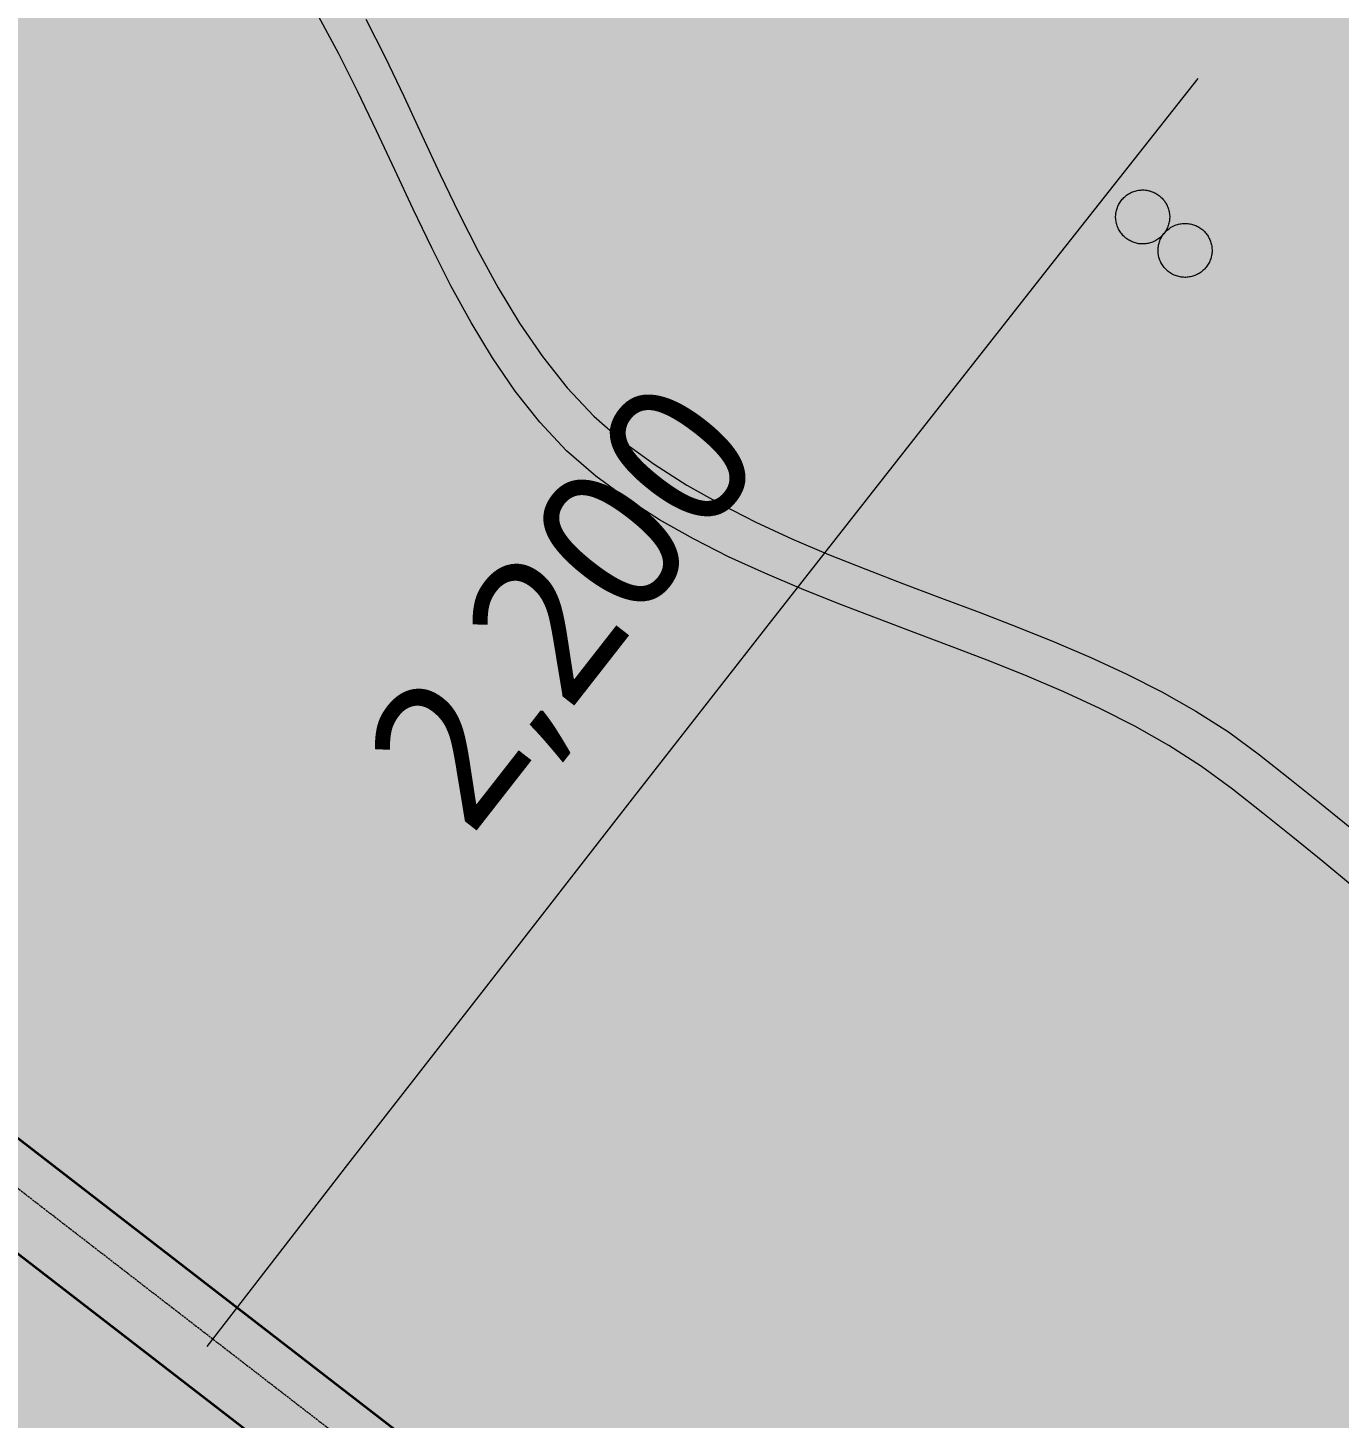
# Model space of a CAD drawing. Header units: millimetres. Extents: x -100577 to 287200, y -212120 to 238461.
# Drawn here: x 55828 to 57527, y 22145 to 23948 of the extents above; entities that cross this region are included whole.
import ezdxf

# ---------------------------------------------------------------- set-up
doc = ezdxf.new("R2010")
doc.units = ezdxf.units.MM
doc.linetypes.add('DASHDOT', pattern=[3.556, 2.54, -0.508, 0, -0.508])
for name, color, linetype, lineweight in [('01_切断（構造・壁）', 7, 'Continuous', 35), ('02_切断（家具）', 8, 'Continuous', 18), ('06_部屋の色', 8, 'Continuous', 0), ('11_見えがかり（家具）', 8, 'Continuous', 9), ('40_通り芯', 1, 'DASHDOT', 9), ('50_寸法', 3, 'Continuous', 9)]:
    doc.layers.add(name, color=color, linetype=linetype, lineweight=lineweight)
doc.styles.add('JP', font='NotoSansCJKjp-Regular.otf')

msp = doc.modelspace()

# ---------------------------------------------------------------- hatches: boundary and pattern name
at = {"layer": '02_切断（家具）'}
for points in [[(57301.9, 23683.4), (57301.1, 23682.3), (57300.1, 23681), (57299.2, 23679.9), (57298.1, 23678.7), (57297.1, 23677.7), (57295.9, 23676.5), (57294.8, 23675.7), (57293.5, 23674.6), (57292.4, 23673.8), (57291, 23672.9), (57289.8, 23672.2), (57288.3, 23671.4), (57287, 23670.9), (57285.5, 23670.2), (57284.2, 23669.7), (57282.6, 23669.2), (57281.3, 23668.9), (57279.7, 23668.5), (57278.3, 23668.2), (57276.7, 23668), (57275.3, 23667.9), (57273.6, 23667.8), (57272.2, 23667.8), (57270.6, 23667.8), (57269.2, 23668), (57267.5, 23668.1), (57266.2, 23668.4), (57264.5, 23668.7), (57263.2, 23669.1), (57261.6, 23669.6), (57260.3, 23670.1), (57258.8, 23670.7), (57257.5, 23671.3), (57256, 23672), (57254.8, 23672.7), (57253.4, 23673.6), (57252.2, 23674.4), (57250.9, 23675.4), (57249.9, 23676.3), (57248.6, 23677.4), (57247.6, 23678.4), (57246.5, 23679.6), (57245.6, 23680.7), (57244.6, 23681.9), (57243.8, 23683.1), (57242.9, 23684.5), (57242.2, 23685.7), (57241.4, 23687.1), (57240.8, 23688.4), (57240.1, 23689.9), (57239.7, 23691.3), (57239.1, 23692.8), (57238.8, 23694.2), (57238.4, 23695.8), (57238.2, 23697.2), (57237.9, 23698.8), (57237.8, 23700.2), (57237.7, 23701.8), (57237.7, 23703.3), (57237.8, 23704.9), (57237.9, 23706.3), (57238.1, 23707.9), (57238.4, 23709.3), (57238.7, 23710.9), (57239.1, 23712.3), (57239.5, 23713.9), (57240, 23715.2), (57240.6, 23716.7), (57241.2, 23718), (57241.9, 23719.5), (57242.7, 23720.7), (57243.5, 23722.1), (57244.4, 23723.2), (57245.3, 23724.5), (57246.2, 23725.6), (57247.3, 23726.8), (57248.3, 23727.8), (57249.5, 23729), (57250.6, 23729.9), (57251.9, 23730.9), (57253.1, 23731.7), (57254.4, 23732.6), (57255.7, 23733.3), (57257.1, 23734.1), (57258.4, 23734.7), (57259.9, 23735.3), (57261.2, 23735.8), (57262.8, 23736.3), (57264.1, 23736.7), (57265.7, 23737.1), (57267.1, 23737.3), (57268.7, 23737.5), (57270.2, 23737.6), (57271.8, 23737.7), (57273.2, 23737.7), (57274.8, 23737.7), (57276.2, 23737.5), (57277.9, 23737.4), (57279.3, 23737.1), (57280.9, 23736.8), (57282.2, 23736.4), (57283.8, 23735.9), (57285.1, 23735.4), (57286.7, 23734.9), (57287.9, 23734.2), (57289.4, 23733.5), (57290.6, 23732.8), (57292, 23731.9), (57293.2, 23731.1), (57294.5, 23730.1), (57295.6, 23729.2), (57296.8, 23728.1), (57297.8, 23727.1), (57298.9, 23725.9), (57299.8, 23724.9), (57300.8, 23723.6), (57301.6, 23722.4), (57302.6, 23721), (57303.2, 23719.8), (57304, 23718.4), (57304.6, 23717.1), (57305.3, 23715.6), (57305.7, 23714.3), (57306.3, 23712.7), (57306.6, 23711.3), (57307, 23709.7), (57307.2, 23708.3), (57307.5, 23706.7), (57307.6, 23705.3), (57307.7, 23703.7), (57307.7, 23702.3), (57307.6, 23700.6), (57307.5, 23699.2), (57307.3, 23697.6), (57307.1, 23696.2), (57306.7, 23694.6), (57306.4, 23693.2), (57305.9, 23691.7), (57305.4, 23690.3), (57304.8, 23688.8), (57304.2, 23687.5), (57303.5, 23686.1), (57302.7, 23684.8)], [(57356.9, 23640.1), (57356, 23639), (57355.1, 23637.6), (57354.1, 23636.6), (57353.1, 23635.3), (57352.1, 23634.3), (57350.9, 23633.2), (57349.8, 23632.3), (57348.5, 23631.3), (57347.3, 23630.5), (57346, 23629.6), (57344.7, 23628.9), (57343.3, 23628.1), (57342, 23627.5), (57340.5, 23626.8), (57339.2, 23626.4), (57337.6, 23625.9), (57336.3, 23625.5), (57334.7, 23625.1), (57333.3, 23624.9), (57331.6, 23624.6), (57330.2, 23624.5), (57328.6, 23624.4), (57327.2, 23624.4), (57325.5, 23624.5), (57324.1, 23624.6), (57322.5, 23624.8), (57321.1, 23625.1), (57319.5, 23625.4), (57318.2, 23625.8), (57316.6, 23626.2), (57315.3, 23626.7), (57313.7, 23627.3), (57312.5, 23627.9), (57311, 23628.7), (57309.8, 23629.4), (57308.4, 23630.2), (57307.2, 23631.1), (57305.9, 23632), (57304.8, 23632.9), (57303.6, 23634), (57302.6, 23635), (57301.5, 23636.2), (57300.6, 23637.3), (57299.5, 23638.6), (57298.8, 23639.8), (57297.8, 23641.1), (57297.2, 23642.4), (57296.4, 23643.8), (57295.8, 23645.1), (57295.1, 23646.6), (57294.7, 23647.9), (57294.1, 23649.5), (57293.8, 23650.8), (57293.4, 23652.4), (57293.2, 23653.8), (57292.9, 23655.5), (57292.8, 23656.9), (57292.7, 23658.5), (57292.7, 23659.9), (57292.7, 23661.6), (57292.9, 23663), (57293.1, 23664.6), (57293.3, 23666), (57293.6, 23667.6), (57294, 23668.9), (57294.5, 23670.5), (57295, 23671.8), (57295.6, 23673.4), (57296.2, 23674.6), (57296.9, 23676.1), (57297.6, 23677.3), (57298.5, 23678.7), (57299.3, 23679.9), (57300.3, 23681.2), (57301.2, 23682.3), (57302.3, 23683.5), (57303.3, 23684.5), (57304.5, 23685.6), (57305.6, 23686.5), (57306.9, 23687.5), (57308, 23688.3), (57309.4, 23689.3), (57310.6, 23689.9), (57312.1, 23690.7), (57313.3, 23691.3), (57314.8, 23692), (57316.2, 23692.4), (57317.7, 23693), (57319.1, 23693.3), (57320.7, 23693.7), (57322.1, 23693.9), (57323.7, 23694.2), (57325.1, 23694.3), (57326.8, 23694.4), (57328.2, 23694.4), (57329.8, 23694.4), (57331.2, 23694.2), (57332.9, 23694), (57334.2, 23693.8), (57335.8, 23693.4), (57337.2, 23693.1), (57338.8, 23692.6), (57340.1, 23692.1), (57341.6, 23691.5), (57342.9, 23690.9), (57344.4, 23690.2), (57345.6, 23689.4), (57347, 23688.6), (57348.1, 23687.8), (57349.5, 23686.8), (57350.5, 23685.9), (57351.8, 23684.8), (57352.7, 23683.8), (57353.9, 23682.6), (57354.8, 23681.5), (57355.8, 23680.2), (57356.6, 23679.1), (57357.5, 23677.7), (57358.2, 23676.5), (57359, 23675), (57359.6, 23673.7), (57360.2, 23672.2), (57360.7, 23670.9), (57361.2, 23669.4), (57361.6, 23668), (57362, 23666.4), (57362.2, 23665), (57362.5, 23663.4), (57362.5, 23662), (57362.7, 23660.3), (57362.6, 23658.9), (57362.6, 23657.3), (57362.5, 23655.9), (57362.3, 23654.2), (57362, 23652.9), (57361.7, 23651.2), (57361.3, 23649.9), (57360.9, 23648.3), (57360.4, 23647), (57359.8, 23645.5), (57359.2, 23644.2), (57358.4, 23642.7), (57357.7, 23641.5)]]:
    msp.add_hatch(color=8, dxfattribs=at).paths.add_polyline_path(points)
at = {"layer": '06_部屋の色', "true_color": 0xe9dfcf}
for points in [[(50973.3, 27824.3), (50951.2, 27877), (50930.3, 27931.4), (50910.5, 27987.2), (50891.6, 28044.1), (50873.2, 28101.7), (50855.3, 28159.8), (50837.4, 28218.1), (50819.5, 28276.2), (50801.3, 28334), (50782.4, 28391), (50762.8, 28447), (50742.2, 28501.6), (50720.2, 28554.7), (50698.7, 28608.2), (50678.9, 28664.1), (50660.7, 28721.8), (50643.5, 28780.8), (50626.9, 28840.7), (50610.5, 28900.8), (50593.9, 28960.7), (50576.7, 29019.7), (50558.4, 29077.5), (50538.7, 29133.4), (50517.2, 29186.9), (50493.3, 29237.5), (50466.8, 29284.7), (50437.2, 29327.9), (50404, 29366.7), (50366.9, 29400.4), (50327.6, 29431.3), (50288.4, 29462.3), (50285.4, 29464.7), (50388.8, 29595.7), (50680.9, 29963.9), (50778.1, 30085.9), (50973.8, 30331.4), (51267.6, 30698.3), (51562.2, 31064.4), (51857.6, 31429.9), (52153.9, 31794.7), (52451.1, 32158.8), (52650.1, 32401.6), (52749, 32522.2), (53047.9, 32884.9), (53347.5, 33247), (53648, 33608.3), (53949.3, 33968.9), (54251.5, 34328.9), (54554.5, 34688.1), (62496.7, 27973.9), (62209.2, 27633.1), (61922.5, 27291.5), (61636.6, 26949.3), (61351.5, 26606.4), (61067.2, 26262.9), (60783.6, 25918.7), (60692.9, 25808.2), (60689.8, 25804.3), (60500.9, 25573.9), (60218.9, 25228.4), (59937.8, 24882.3), (59657.4, 24535.5), (59377.9, 24188.1), (59099.1, 23840), (58913.4, 23607), (58821.2, 23491.3), (58544.1, 23141.9), (58267.7, 22791.9), (58028.5, 22487.4), (57995.8, 22518.9), (57959.2, 22553.3), (57922.2, 22587.2), (57884.6, 22620.3), (57808.8, 22685.5), (57770.8, 22718.1), (57732.8, 22750.7), (57694.7, 22783.2), (57656.5, 22815.5), (57618.2, 22847.7), (57579.8, 22879.7), (57541.2, 22911.5), (57502.5, 22943.1), (57463.5, 22974.4), (57424.3, 23005.5), (57383.9, 23035), (57341.6, 23062.1), (57297.6, 23087), (57252.2, 23110.1), (57205.5, 23131.7), (57157.9, 23152), (57109.6, 23171.4), (57060.8, 23190.2), (57011.8, 23208.7), (56962.7, 23227.2), (56913.9, 23245.9), (56865.5, 23265.3), (56817.9, 23285.6), (56771.2, 23307.1), (56725.8, 23330.2), (56681.7, 23355.1), (56639.4, 23382.1), (56599, 23411.6), (56561.3, 23444.5), (56526.7, 23481.4), (56494.8, 23521.7), (56465.1, 23565), (56437.5, 23610.7), (56411.4, 23658.5), (56386.4, 23707.7), (56362.3, 23757.9), (56314.9, 23859.4), (56290.8, 23909.8), (56266, 23959.2), (56240.1, 24007.1), (56212.6, 24053.1), (56184.8, 24098.7), (56157.9, 24145.4), (56131.7, 24193), (56105.9, 24241.1), (56080.3, 24289.5), (56054.7, 24337.9), (56028.9, 24386), (56002.6, 24433.5), (55975.7, 24480.1), (55947.8, 24525.6), (55918.8, 24569.7), (55888.4, 24612), (55856.5, 24652.2), (55822.7, 24690.2), (55786.9, 24725.6), (55748.9, 24758.1), (55708.4, 24787.5), (55665.7, 24814.1), (55621, 24838.1), (55574.5, 24859.8), (55526.3, 24879.4), (55476.7, 24897.2), (55426, 24913.5), (55374.2, 24928.5), (55321.6, 24942.5), (55268.4, 24955.7), (55214.8, 24968.4), (55161.1, 24980.9), (55107.3, 24993.3), (55053.8, 25006.1), (55000.7, 25019.4), (54948.2, 25033.5), (54896.6, 25048.7), (54846, 25065.2), (54795.4, 25081.8), (54743.9, 25097.1), (54691.6, 25111.4), (54638.7, 25125.1), (54585.5, 25138.3), (54532.2, 25151.3), (54478.9, 25164.4), (54426, 25178), (54373.6, 25192.2), (54321.9, 25207.3), (54271.2, 25223.6), (54221.6, 25241.4), (54173.4, 25260.9), (54126.7, 25282.5), (54081.9, 25306.4), (54039.1, 25332.8), (53998.5, 25362.1), (53960.4, 25394.5), (53924.6, 25429.9), (53890.9, 25467.9), (53859, 25508.3), (53828.7, 25550.7), (53799.8, 25594.8), (53771.9, 25640.3), (53744.9, 25686.8), (53718.4, 25734), (53692.2, 25781.7), (53666.2, 25829.5), (53639.9, 25877.1), (53613.3, 25924.1), (53585.9, 25970.2), (53557.6, 26015.1), (53528.1, 26058.6), (53497.2, 26100.2), (53464.6, 26139.6), (53430.1, 26176.6), (53394.4, 26212.2), (53358.7, 26247.6), (53322.9, 26283), (53287.1, 26318.3), (53251, 26353.4), (53214.9, 26388.3), (53178.6, 26423.1), (53142.1, 26457.6), (53105.5, 26491.9), (53068.6, 26525.9), (53031.5, 26559.6), (52994.2, 26593.1), (52956.6, 26626.2), (52918.8, 26658.9), (52880.6, 26691.3), (52842.2, 26723.3), (52803.4, 26754.8), (52764.2, 26785.9), (52723, 26814.4), (52678.3, 26838.4), (52630.5, 26858.5), (52580.2, 26875.3), (52527.7, 26889.4), (52473.6, 26901.4), (52418.2, 26911.9), (52362.1, 26921.4), (52305.7, 26930.5), (52249.5, 26939.9), (52194, 26950), (52139.5, 26961.6), (52086.6, 26975.2), (52035.7, 26991.3), (51987.3, 27010.6), (51941.8, 27033.7), (51898.1, 27058.9), (51854.4, 27084.3), (51810.9, 27109.8), (51767.5, 27135.5), (51724.3, 27161.4), (51681.2, 27187.5), (51638.4, 27213.9), (51595.7, 27240.5), (51553.3, 27267.5), (51511.1, 27294.7), (51469.2, 27322.3), (51427.6, 27350.2), (51386.3, 27378.6), (51345.2, 27407.3), (51304.6, 27436.4), (51264.2, 27466), (51224.3, 27496.1), (51184.7, 27526.6), (51146.9, 27559.4), (51111.9, 27595.9), (51079.8, 27635.9), (51050, 27679), (51022.5, 27725), (50997, 27773.5)], [(48444.4, 30026.3), (49371.1, 31207.6), (60059.6, 22695.2), (59194.6, 21592.6), (59222.1, 21571), (59193.3, 21534.2), (59114.6, 21595.9), (59075.3, 21626.8), (59035.9, 21657.6), (58996.6, 21688.5), (58957.2, 21719.3), (58917.9, 21750.2), (58878.5, 21781.1), (58839.2, 21811.9), (58760.5, 21873.6), (58721.2, 21904.5), (58681.8, 21935.3), (58642.5, 21966.2), (58603.1, 21997), (58563.8, 22027.9), (58524.4, 22058.7), (58485.1, 22089.6), (58445.7, 22120.4), (58406.4, 22151.3), (58367.1, 22182.1), (58327.7, 22213), (58288.8, 22244.4), (58250.8, 22276.9), (58213.4, 22310.3), (58176.6, 22344.4), (58140.2, 22379), (58104.1, 22413.9), (58068.1, 22449), (58032, 22484.1), (57995.8, 22518.9), (57959.2, 22553.3), (57922.2, 22587.2), (57884.6, 22620.3), (57808.8, 22685.5), (57770.8, 22718.1), (57732.8, 22750.7), (57694.7, 22783.2), (57656.5, 22815.5), (57618.2, 22847.7), (57579.8, 22879.7), (57541.2, 22911.5), (57502.5, 22943.1), (57463.5, 22974.4), (57424.3, 23005.5), (57383.9, 23035), (57341.6, 23062.1), (57297.6, 23087), (57252.2, 23110.1), (57205.5, 23131.7), (57157.9, 23152), (57109.6, 23171.4), (57060.8, 23190.2), (57011.8, 23208.7), (56962.7, 23227.2), (56913.9, 23245.9), (56865.5, 23265.3), (56817.9, 23285.6), (56771.2, 23307.1), (56725.8, 23330.2), (56681.7, 23355.1), (56639.4, 23382.1), (56599, 23411.6), (56561.3, 23444.5), (56526.7, 23481.4), (56494.8, 23521.7), (56465.1, 23565), (56437.5, 23610.7), (56411.4, 23658.5), (56386.4, 23707.7), (56362.3, 23757.9), (56314.9, 23859.4), (56290.8, 23909.8), (56266, 23959.2), (56240.1, 24007.1), (56212.6, 24053.1), (56184.8, 24098.7), (56157.9, 24145.4), (56131.7, 24193), (56105.9, 24241.1), (56080.3, 24289.5), (56054.7, 24337.9), (56028.9, 24386), (56002.6, 24433.5), (55975.7, 24480.1), (55947.8, 24525.6), (55918.8, 24569.7), (55888.4, 24612), (55856.5, 24652.2), (55822.7, 24690.2), (55786.9, 24725.6), (55748.9, 24758.1), (55708.4, 24787.5), (55665.7, 24814.1), (55621, 24838.1), (55574.5, 24859.8), (55526.3, 24879.4), (55476.7, 24897.2), (55426, 24913.5), (55374.2, 24928.5), (55321.6, 24942.5), (55268.4, 24955.7), (55214.8, 24968.4), (55161.1, 24980.9), (55107.3, 24993.3), (55053.8, 25006.1), (55000.7, 25019.4), (54948.2, 25033.5), (54896.6, 25048.7), (54846, 25065.2), (54795.4, 25081.8), (54743.9, 25097.1), (54691.6, 25111.4), (54638.7, 25125.1), (54585.5, 25138.3), (54532.2, 25151.3), (54478.9, 25164.4), (54426, 25178), (54373.6, 25192.2), (54321.9, 25207.3), (54271.2, 25223.6), (54221.6, 25241.4), (54173.4, 25260.9), (54126.7, 25282.5), (54081.9, 25306.4), (54039.1, 25332.8), (53998.5, 25362.1), (53960.4, 25394.5), (53924.6, 25429.9), (53890.9, 25467.9), (53859, 25508.3), (53828.7, 25550.7), (53799.8, 25594.8), (53771.9, 25640.3), (53744.9, 25686.8), (53718.4, 25734), (53692.2, 25781.7), (53666.2, 25829.5), (53639.9, 25877.1), (53613.3, 25924.1), (53585.9, 25970.2), (53557.6, 26015.1), (53528.1, 26058.6), (53497.2, 26100.2), (53464.6, 26139.6), (53430.1, 26176.6), (53394.4, 26212.2), (53358.7, 26247.6), (53322.9, 26283), (53287.1, 26318.3), (53251, 26353.4), (53214.9, 26388.3), (53178.6, 26423.1), (53142.1, 26457.6), (53105.5, 26491.9), (53068.6, 26525.9), (53031.5, 26559.6), (52994.2, 26593.1), (52956.6, 26626.2), (52918.8, 26658.9), (52880.6, 26691.3), (52842.2, 26723.3), (52803.4, 26754.8), (52764.2, 26785.9), (52723, 26814.4), (52678.3, 26838.4), (52630.5, 26858.5), (52580.2, 26875.3), (52527.7, 26889.4), (52473.6, 26901.4), (52418.2, 26911.9), (52362.1, 26921.4), (52305.7, 26930.5), (52249.5, 26939.9), (52194, 26950), (52139.5, 26961.6), (52086.6, 26975.2), (52035.7, 26991.3), (51987.3, 27010.6), (51941.8, 27033.7), (51898.1, 27058.9), (51854.4, 27084.3), (51810.9, 27109.8), (51767.5, 27135.5), (51724.3, 27161.4), (51681.2, 27187.5), (51638.4, 27213.9), (51595.7, 27240.5), (51553.3, 27267.5), (51511.1, 27294.7), (51469.2, 27322.3), (51427.6, 27350.2), (51386.3, 27378.6), (51345.2, 27407.3), (51304.6, 27436.4), (51264.2, 27466), (51224.3, 27496.1), (51184.7, 27526.6), (51146.9, 27559.4), (51111.9, 27595.9), (51079.8, 27635.9), (51050, 27679), (51022.5, 27725), (50997, 27773.5), (50973.3, 27824.3), (50951.2, 27877), (50930.3, 27931.4), (50910.5, 27987.2), (50891.6, 28044.1), (50873.2, 28101.7), (50855.3, 28159.8), (50837.4, 28218.1), (50819.5, 28276.2), (50801.3, 28334), (50782.4, 28391), (50762.8, 28447), (50742.2, 28501.6), (50720.2, 28554.7), (50698.7, 28608.2), (50678.9, 28664.1), (50660.7, 28721.8), (50643.5, 28780.8), (50626.9, 28840.7), (50610.5, 28900.8), (50593.9, 28960.7), (50576.7, 29019.7), (50558.4, 29077.5), (50538.7, 29133.4), (50517.2, 29186.9), (50493.3, 29237.5), (50466.8, 29284.7), (50437.2, 29327.9), (50404, 29366.7), (50366.9, 29400.4), (49935.3, 29741.3), (49856.9, 29803.3), (49817.6, 29834.3), (49775.2, 29861.2), (49727, 29880.8), (49674.1, 29894.3), (49617.4, 29903), (49557.8, 29908.1), (49496.4, 29910.8), (49434, 29912.4), (49371.8, 29914), (49310.6, 29917.1), (49247.1, 29917.1), (49178.4, 29910.5), (49106.4, 29899.7), (49032.9, 29887.1), (48960, 29875.1), (48889.3, 29866.1), (48822.9, 29862.5), (48762.7, 29866.6), (48710.4, 29881), (48663.1, 29901.7), (48616.4, 29923.2), (48570.8, 29946.1), (48526.6, 29970.7), (48484, 29997.5)], [(57480.7, 19374.8), (57508.6, 19353.6), (56659.9, 18238.6), (56659.9, 18238.6), (56631.9, 18259.6), (45698.9, 26455.5), (47517.6, 28845), (47631.5, 28756.9), (58329.6, 20489.9)]]:
    msp.add_hatch(color=8, dxfattribs=at).paths.add_polyline_path(points)
at = {"layer": '06_部屋の色', "true_color": 0xd8ccb8}
msp.add_hatch(color=8, dxfattribs=at).paths.add_polyline_path([(48484, 29997.5), (48526.6, 29970.7), (48570.8, 29946.1), (48616.4, 29923.2), (48663.1, 29901.7), (48710.4, 29881), (48762.7, 29866.6), (48822.9, 29862.5), (48889.3, 29866.1), (48960, 29875.1), (49032.9, 29887.1), (49106.4, 29899.7), (49178.4, 29910.5), (49247.1, 29917.1), (49310.6, 29917.1), (49371.8, 29914), (49434, 29912.4), (49496.4, 29910.8), (49557.8, 29908.1), (49617.4, 29903), (49674.1, 29894.3), (49727, 29880.8), (49775.2, 29861.2), (49817.6, 29834.3), (49856.9, 29803.3), (49896.1, 29772.3), (49935.3, 29741.3), (49974.6, 29710.3), (50013.8, 29679.3), (50053, 29648.3), (50092.2, 29617.3), (50131.5, 29586.3), (50170.7, 29555.3), (50209.9, 29524.3), (50249.2, 29493.3), (50327.6, 29431.3), (50366.9, 29400.4), (50404, 29366.7), (50437.2, 29327.9), (50466.8, 29284.7), (50493.3, 29237.5), (50517.2, 29186.9), (50538.7, 29133.4), (50558.4, 29077.5), (50576.7, 29019.7), (50593.9, 28960.7), (50610.5, 28900.8), (50626.9, 28840.7), (50643.5, 28780.8), (50660.7, 28721.8), (50678.9, 28664.1), (50698.7, 28608.2), (50720.2, 28554.7), (50742.2, 28501.6), (50762.8, 28447), (50782.4, 28391), (50801.3, 28334), (50819.5, 28276.2), (50837.4, 28218.1), (50855.3, 28159.8), (50873.2, 28101.7), (50891.6, 28044.1), (50910.5, 27987.2), (50930.3, 27931.4), (50951.2, 27877), (50973.3, 27824.3), (50997, 27773.5), (51022.5, 27725), (51050, 27679), (51079.8, 27635.9), (51111.9, 27595.9), (51146.9, 27559.4), (51184.7, 27526.6), (51224.3, 27496.1), (51264.2, 27466), (51304.6, 27436.4), (51345.2, 27407.3), (51386.3, 27378.6), (51427.6, 27350.2), (51469.2, 27322.3), (51511.1, 27294.7), (51553.3, 27267.5), (51595.7, 27240.5), (51638.4, 27213.9), (51681.2, 27187.5), (51724.3, 27161.4), (51767.5, 27135.5), (51810.9, 27109.8), (51854.4, 27084.3), (51898.1, 27058.9), (51941.8, 27033.7), (51987.3, 27010.6), (52035.7, 26991.3), (52086.6, 26975.2), (52139.5, 26961.6), (52194, 26950), (52249.5, 26939.9), (52305.7, 26930.5), (52362.1, 26921.4), (52418.2, 26911.9), (52473.6, 26901.4), (52527.7, 26889.4), (52580.2, 26875.3), (52630.5, 26858.5), (52678.3, 26838.4), (52723, 26814.4), (52764.2, 26785.9), (52803.4, 26754.8), (52842.2, 26723.3), (52880.6, 26691.3), (52918.8, 26658.9), (52956.6, 26626.2), (52994.2, 26593.1), (53031.5, 26559.6), (53068.6, 26525.9), (53105.5, 26491.9), (53142.1, 26457.6), (53178.6, 26423.1), (53214.9, 26388.3), (53251, 26353.4), (53287.1, 26318.3), (53322.9, 26283), (53358.7, 26247.6), (53394.4, 26212.2), (53430.1, 26176.6), (53464.6, 26139.6), (53497.2, 26100.2), (53528.1, 26058.6), (53557.6, 26015.1), (53585.9, 25970.2), (53613.3, 25924.1), (53639.9, 25877.1), (53666.2, 25829.5), (53692.2, 25781.7), (53718.4, 25734), (53744.9, 25686.8), (53771.9, 25640.3), (53799.8, 25594.8), (53828.7, 25550.7), (53859, 25508.3), (53890.9, 25467.9), (53924.6, 25429.9), (53960.4, 25394.5), (53998.5, 25362.1), (54039.1, 25332.8), (54081.9, 25306.4), (54126.7, 25282.5), (54173.4, 25260.9), (54221.6, 25241.4), (54271.2, 25223.6), (54321.9, 25207.3), (54373.6, 25192.2), (54426, 25178), (54478.9, 25164.4), (54532.2, 25151.3), (54585.5, 25138.3), (54638.7, 25125.1), (54691.6, 25111.4), (54743.9, 25097.1), (54795.4, 25081.8), (54846, 25065.2), (54896.6, 25048.7), (54948.2, 25033.5), (55000.7, 25019.4), (55053.8, 25006.1), (55107.3, 24993.3), (55161.1, 24980.9), (55214.8, 24968.4), (55268.4, 24955.7), (55321.6, 24942.5), (55374.2, 24928.5), (55426, 24913.5), (55476.7, 24897.2), (55526.3, 24879.4), (55574.5, 24859.8), (55621, 24838.1), (55665.7, 24814.1), (55708.4, 24787.5), (55748.9, 24758.1), (55786.9, 24725.6), (55822.7, 24690.2), (55856.5, 24652.2), (55888.4, 24612), (55918.8, 24569.7), (55947.8, 24525.6), (55975.7, 24480.1), (56002.6, 24433.5), (56028.9, 24386), (56054.7, 24337.9), (56105.9, 24241.1), (56131.7, 24193), (56157.9, 24145.4), (56184.8, 24098.7), (56212.6, 24053.1), (56240.1, 24007.1), (56266, 23959.2), (56290.8, 23909.8), (56314.9, 23859.4), (56338.6, 23808.7), (56362.3, 23757.9), (56386.4, 23707.7), (56411.4, 23658.5), (56437.5, 23610.7), (56465.1, 23565), (56494.8, 23521.7), (56526.7, 23481.4), (56561.3, 23444.5), (56599, 23411.6), (56639.4, 23382.1), (56681.7, 23355.1), (56725.8, 23330.2), (56771.2, 23307.1), (56817.9, 23285.6), (56865.5, 23265.3), (56913.9, 23245.9), (56962.7, 23227.2), (57011.8, 23208.7), (57060.8, 23190.2), (57109.6, 23171.4), (57157.9, 23152), (57205.5, 23131.7), (57252.2, 23110.1), (57297.6, 23087), (57341.6, 23062.1), (57383.9, 23035), (57424.3, 23005.5), (57463.5, 22974.4), (57502.5, 22943.1), (57541.2, 22911.5), (57579.8, 22879.7), (57618.2, 22847.7), (57656.5, 22815.5), (57694.7, 22783.2), (57732.8, 22750.7), (57770.8, 22718.1), (57808.8, 22685.5), (57846.7, 22652.9), (57884.6, 22620.3), (57922.2, 22587.2), (57959.2, 22553.3), (57995.8, 22518.9), (58032, 22484.1), (58068.1, 22449), (58104.1, 22413.9), (58140.2, 22379), (58176.6, 22344.4), (58213.4, 22310.3), (58250.8, 22276.9), (58288.8, 22244.4), (58327.7, 22213), (58367.1, 22182.1), (58406.4, 22151.3), (58445.7, 22120.4), (58485.1, 22089.6), (58524.4, 22058.7), (58563.8, 22027.9), (58603.1, 21997), (58642.5, 21966.2), (58681.8, 21935.3), (58721.2, 21904.5), (58760.5, 21873.6), (58839.2, 21811.9), (58878.5, 21781.1), (58917.9, 21750.2), (58957.2, 21719.3), (58996.6, 21688.5), (59035.9, 21657.6), (59075.3, 21626.8), (59114.6, 21595.9), (59193.3, 21534.2), (58357.3, 20468.5), (47516.8, 28845.6), (48443.6, 30026.9)])
at = {"layer": '06_部屋の色', "true_color": 0xd9d3ec}
msp.add_hatch(color=8, dxfattribs=at).paths.add_polyline_path([(55884.3, 19702.5), (55459.7, 19138.3), (49458.7, 23637), (49899.8, 24223.1), (50343, 24807.6), (50788.3, 25390.5), (51235.8, 25971.7), (57170.3, 21385.7), (56739.6, 20826.2), (56310.9, 20265.1)])
at = {"layer": '50_寸法'}
for points in [[(57379.9, 23854.3), (57373.8, 23848), (57366.5, 23842.9), (57358.4, 23839.4), (57349.8, 23837.6), (57341, 23837.5), (57332.3, 23839), (57324.1, 23842.3), (57316.7, 23847.1), (57310.4, 23853.2), (57305.4, 23860.5), (57301.9, 23868.6), (57300, 23877.2), (57299.9, 23886), (57301.5, 23894.7), (57304.7, 23902.9), (57309.5, 23910.3), (57315.7, 23916.7), (57322.9, 23921.7), (57331, 23925.2), (57339.6, 23927), (57348.5, 23927.2), (57357.1, 23925.6), (57365.3, 23922.3), (57372.7, 23917.5), (57379.1, 23911.4), (57384.1, 23904.1), (57387.6, 23896), (57389.4, 23887.4), (57389.6, 23878.6), (57388, 23869.9), (57384.7, 23861.7)], [(56095.5, 22210.3), (56089.4, 22204), (56082.1, 22199), (56074, 22195.5), (56065.4, 22193.7), (56056.6, 22193.5), (56047.9, 22195.1), (56039.7, 22198.4), (56032.3, 22203.1), (56025.9, 22209.3), (56020.9, 22216.5), (56017.4, 22224.6), (56015.6, 22233.3), (56015.4, 22242.1), (56017, 22250.8), (56020.3, 22259), (56025.1, 22266.4), (56031.2, 22272.7), (56038.5, 22277.7), (56046.6, 22281.2), (56055.2, 22283.1), (56064, 22283.2), (56072.7, 22281.6), (56080.9, 22278.4), (56088.3, 22273.6), (56094.6, 22267.4), (56099.6, 22260.2), (56103.1, 22252.1), (56105, 22243.5), (56105.1, 22234.6), (56103.5, 22226), (56100.3, 22217.8)]]:
    msp.add_hatch(color=7, dxfattribs=at).paths.add_polyline_path(points)

# ---------------------------------------------------------------- linework, layer by layer
at = {"layer": '01_切断（構造・壁）'}
for points in [[(51225.5, 26056.7), (54153.8, 23792.6), (57020.8, 21576.1), (57020.8, 21576.1), (57020.8, 21576.1), (56994.1, 21541.6), (56977.2, 21519.7), (56948.4, 21482.5)], [(56948.4, 21482.5), (55349.3, 22717.6), (54117.4, 23669.1), (54117.4, 23669.1), (52076.7, 25245.2), (51246.1, 25886.8)]]:
    msp.add_lwpolyline(points, dxfattribs=at)
at = {"layer": '02_切断（家具）'}
for points in [[(57301.9, 23683.4), (57301.1, 23682.3), (57300.1, 23681), (57299.2, 23679.9), (57298.1, 23678.7), (57297.1, 23677.7), (57295.9, 23676.5), (57294.8, 23675.7), (57293.5, 23674.6), (57292.4, 23673.8), (57291, 23672.9), (57289.8, 23672.2), (57288.3, 23671.4), (57287, 23670.9), (57285.5, 23670.2), (57284.2, 23669.7), (57282.6, 23669.2), (57281.3, 23668.9), (57279.7, 23668.5), (57278.3, 23668.2), (57276.7, 23668), (57275.3, 23667.9), (57273.6, 23667.8), (57272.2, 23667.8), (57270.6, 23667.8), (57269.2, 23668), (57267.5, 23668.1), (57266.2, 23668.4), (57264.5, 23668.7), (57263.2, 23669.1), (57261.6, 23669.6), (57260.3, 23670.1), (57258.8, 23670.7), (57257.5, 23671.3), (57256, 23672), (57254.8, 23672.7), (57253.4, 23673.6), (57252.2, 23674.4), (57250.9, 23675.4), (57249.9, 23676.3), (57248.6, 23677.4), (57247.6, 23678.4), (57246.5, 23679.6), (57245.6, 23680.7), (57244.6, 23681.9), (57243.8, 23683.1), (57242.9, 23684.5), (57242.2, 23685.7), (57241.4, 23687.1), (57240.8, 23688.4), (57240.1, 23689.9), (57239.7, 23691.3), (57239.1, 23692.8), (57238.8, 23694.2), (57238.4, 23695.8), (57238.2, 23697.2), (57237.9, 23698.8), (57237.8, 23700.2), (57237.7, 23701.8), (57237.7, 23703.3), (57237.8, 23704.9), (57237.9, 23706.3), (57238.1, 23707.9), (57238.4, 23709.3), (57238.7, 23710.9), (57239.1, 23712.3), (57239.5, 23713.9), (57240, 23715.2), (57240.6, 23716.7), (57241.2, 23718), (57241.9, 23719.5), (57242.7, 23720.7), (57243.5, 23722.1), (57244.4, 23723.2), (57245.3, 23724.5), (57246.2, 23725.6), (57247.3, 23726.8), (57248.3, 23727.8), (57249.5, 23729), (57250.6, 23729.9), (57251.9, 23730.9), (57253.1, 23731.7), (57254.4, 23732.6), (57255.7, 23733.3), (57257.1, 23734.1), (57258.4, 23734.7), (57259.9, 23735.3), (57261.2, 23735.8), (57262.8, 23736.3), (57264.1, 23736.7), (57265.7, 23737.1), (57267.1, 23737.3), (57268.7, 23737.5), (57270.2, 23737.6), (57271.8, 23737.7), (57273.2, 23737.7), (57274.8, 23737.7), (57276.2, 23737.5), (57277.9, 23737.4), (57279.3, 23737.1), (57280.9, 23736.8), (57282.2, 23736.4), (57283.8, 23735.9), (57285.1, 23735.4), (57286.7, 23734.9), (57287.9, 23734.2), (57289.4, 23733.5), (57290.6, 23732.8), (57292, 23731.9), (57293.2, 23731.1), (57294.5, 23730.1), (57295.6, 23729.2), (57296.8, 23728.1), (57297.8, 23727.1), (57298.9, 23725.9), (57299.8, 23724.9), (57300.8, 23723.6), (57301.6, 23722.4), (57302.6, 23721), (57303.2, 23719.8), (57304, 23718.4), (57304.6, 23717.1), (57305.3, 23715.6), (57305.7, 23714.3), (57306.3, 23712.7), (57306.6, 23711.3), (57307, 23709.7), (57307.2, 23708.3), (57307.5, 23706.7), (57307.6, 23705.3), (57307.7, 23703.7), (57307.7, 23702.3), (57307.6, 23700.6), (57307.5, 23699.2), (57307.3, 23697.6), (57307.1, 23696.2), (57306.7, 23694.6), (57306.4, 23693.2), (57305.9, 23691.7), (57305.4, 23690.3), (57304.8, 23688.8), (57304.2, 23687.5), (57303.5, 23686.1), (57302.7, 23684.8), (57301.9, 23683.4)], [(57356.9, 23640.1), (57356, 23639), (57355.1, 23637.6), (57354.1, 23636.6), (57353.1, 23635.3), (57352.1, 23634.3), (57350.9, 23633.2), (57349.8, 23632.3), (57348.5, 23631.3), (57347.3, 23630.5), (57346, 23629.6), (57344.7, 23628.9), (57343.3, 23628.1), (57342, 23627.5), (57340.5, 23626.8), (57339.2, 23626.4), (57337.6, 23625.9), (57336.3, 23625.5), (57334.7, 23625.1), (57333.3, 23624.9), (57331.6, 23624.6), (57330.2, 23624.5), (57328.6, 23624.4), (57327.2, 23624.4), (57325.5, 23624.5), (57324.1, 23624.6), (57322.5, 23624.8), (57321.1, 23625.1), (57319.5, 23625.4), (57318.2, 23625.8), (57316.6, 23626.2), (57315.3, 23626.7), (57313.7, 23627.3), (57312.5, 23627.9), (57311, 23628.7), (57309.8, 23629.4), (57308.4, 23630.2), (57307.2, 23631.1), (57305.9, 23632), (57304.8, 23632.9), (57303.6, 23634), (57302.6, 23635), (57301.5, 23636.2), (57300.6, 23637.3), (57299.5, 23638.6), (57298.8, 23639.8), (57297.8, 23641.1), (57297.2, 23642.4), (57296.4, 23643.8), (57295.8, 23645.1), (57295.1, 23646.6), (57294.7, 23647.9), (57294.1, 23649.5), (57293.8, 23650.8), (57293.4, 23652.4), (57293.2, 23653.8), (57292.9, 23655.5), (57292.8, 23656.9), (57292.7, 23658.5), (57292.7, 23659.9), (57292.7, 23661.6), (57292.9, 23663), (57293.1, 23664.6), (57293.3, 23666), (57293.6, 23667.6), (57294, 23668.9), (57294.5, 23670.5), (57295, 23671.8), (57295.6, 23673.4), (57296.2, 23674.6), (57296.9, 23676.1), (57297.6, 23677.3), (57298.5, 23678.7), (57299.3, 23679.9), (57300.3, 23681.2), (57301.2, 23682.3), (57302.3, 23683.5), (57303.3, 23684.5), (57304.5, 23685.6), (57305.6, 23686.5), (57306.9, 23687.5), (57308, 23688.3), (57309.4, 23689.3), (57310.6, 23689.9), (57312.1, 23690.7), (57313.3, 23691.3), (57314.8, 23692), (57316.2, 23692.4), (57317.7, 23693), (57319.1, 23693.3), (57320.7, 23693.7), (57322.1, 23693.9), (57323.7, 23694.2), (57325.1, 23694.3), (57326.8, 23694.4), (57328.2, 23694.4), (57329.8, 23694.4), (57331.2, 23694.2), (57332.9, 23694), (57334.2, 23693.8), (57335.8, 23693.4), (57337.2, 23693.1), (57338.8, 23692.6), (57340.1, 23692.1), (57341.6, 23691.5), (57342.9, 23690.9), (57344.4, 23690.2), (57345.6, 23689.4), (57347, 23688.6), (57348.1, 23687.8), (57349.5, 23686.8), (57350.5, 23685.9), (57351.8, 23684.8), (57352.7, 23683.8), (57353.9, 23682.6), (57354.8, 23681.5), (57355.8, 23680.2), (57356.6, 23679.1), (57357.5, 23677.7), (57358.2, 23676.5), (57359, 23675), (57359.6, 23673.7), (57360.2, 23672.2), (57360.7, 23670.9), (57361.2, 23669.4), (57361.6, 23668), (57362, 23666.4), (57362.2, 23665), (57362.5, 23663.4), (57362.5, 23662), (57362.7, 23660.3), (57362.6, 23658.9), (57362.6, 23657.3), (57362.5, 23655.9), (57362.3, 23654.2), (57362, 23652.9), (57361.7, 23651.2), (57361.3, 23649.9), (57360.9, 23648.3), (57360.4, 23647), (57359.8, 23645.5), (57359.2, 23644.2), (57358.4, 23642.7), (57357.7, 23641.5), (57356.9, 23640.1)]]:
    msp.add_lwpolyline(points, dxfattribs=at)
at = {"layer": '11_見えがかり（家具）'}
for points in [[(57544.8, 22835.1), (57506.2, 22867), (57467.5, 22898.5), (57428.5, 22929.8), (57389.2, 22960.8), (57348.9, 22990.4), (57306.6, 23017.4), (57262.6, 23042.4), (57217.1, 23065.5), (57170.5, 23087), (57122.9, 23107.3), (57074.6, 23126.7), (57025.7, 23145.5), (56976.7, 23164), (56927.6, 23182.4), (56878.8, 23201.2), (56830.4, 23220.5), (56782.8, 23240.8), (56736.1, 23262.3), (56690.6, 23285.4), (56646.6, 23310.2), (56604.2, 23337.3), (56563.8, 23366.8), (56526.1, 23399.7), (56491.5, 23436.6), (56459.6, 23476.9), (56429.9, 23520.1), (56402.3, 23565.8), (56376.1, 23613.6), (56351.2, 23662.8), (56327.1, 23713), (56303.3, 23763.7), (56279.6, 23814.5), (56255.5, 23864.8), (56230.7, 23914.2), (56204.8, 23962.1)], [(56266, 23959.2), (56290.8, 23909.8), (56314.9, 23859.4), (56338.6, 23808.7), (56362.3, 23757.9), (56386.4, 23707.7), (56411.4, 23658.5), (56437.5, 23610.7), (56465.1, 23565), (56494.8, 23521.7), (56526.7, 23481.4), (56561.3, 23444.5), (56599, 23411.6), (56639.4, 23382.1), (56681.7, 23355.1), (56725.8, 23330.2), (56771.2, 23307.1), (56817.9, 23285.6), (56865.5, 23265.3), (56913.9, 23245.9), (56962.7, 23227.2), (57011.8, 23208.7), (57060.8, 23190.2), (57109.6, 23171.4), (57157.9, 23152), (57205.5, 23131.7), (57252.2, 23110.1), (57297.6, 23087), (57341.6, 23062.1), (57383.9, 23035), (57424.3, 23005.5), (57463.5, 22974.4), (57502.5, 22943.1), (57541.2, 22911.5)]]:
    msp.add_lwpolyline(points, dxfattribs=at)
at = {"layer": '40_通り芯'}
msp.add_lwpolyline([(60973.3, 18456.5), (45623, 30319.4)], dxfattribs=at)
at = {"layer": '50_寸法'}
msp.add_lwpolyline([(56060.3, 22238.4), (56242.7, 22474.1), (56425.5, 22709.5), (56608.6, 22944.6), (56792.1, 23179.4), (56975.9, 23414), (57160.2, 23648.3), (57344.7, 23882.3)], dxfattribs=at)

# ---------------------------------------------------------------- texts
at = {"layer": '50_寸法', "insert": (56621.5, 23123.6), "char_height": 187.87, "attachment_point": 8, "rotation": 51.9985, "style": 'JP'}
msp.add_mtext('2,200', dxfattribs=at)

doc.saveas('drawing.dxf')
